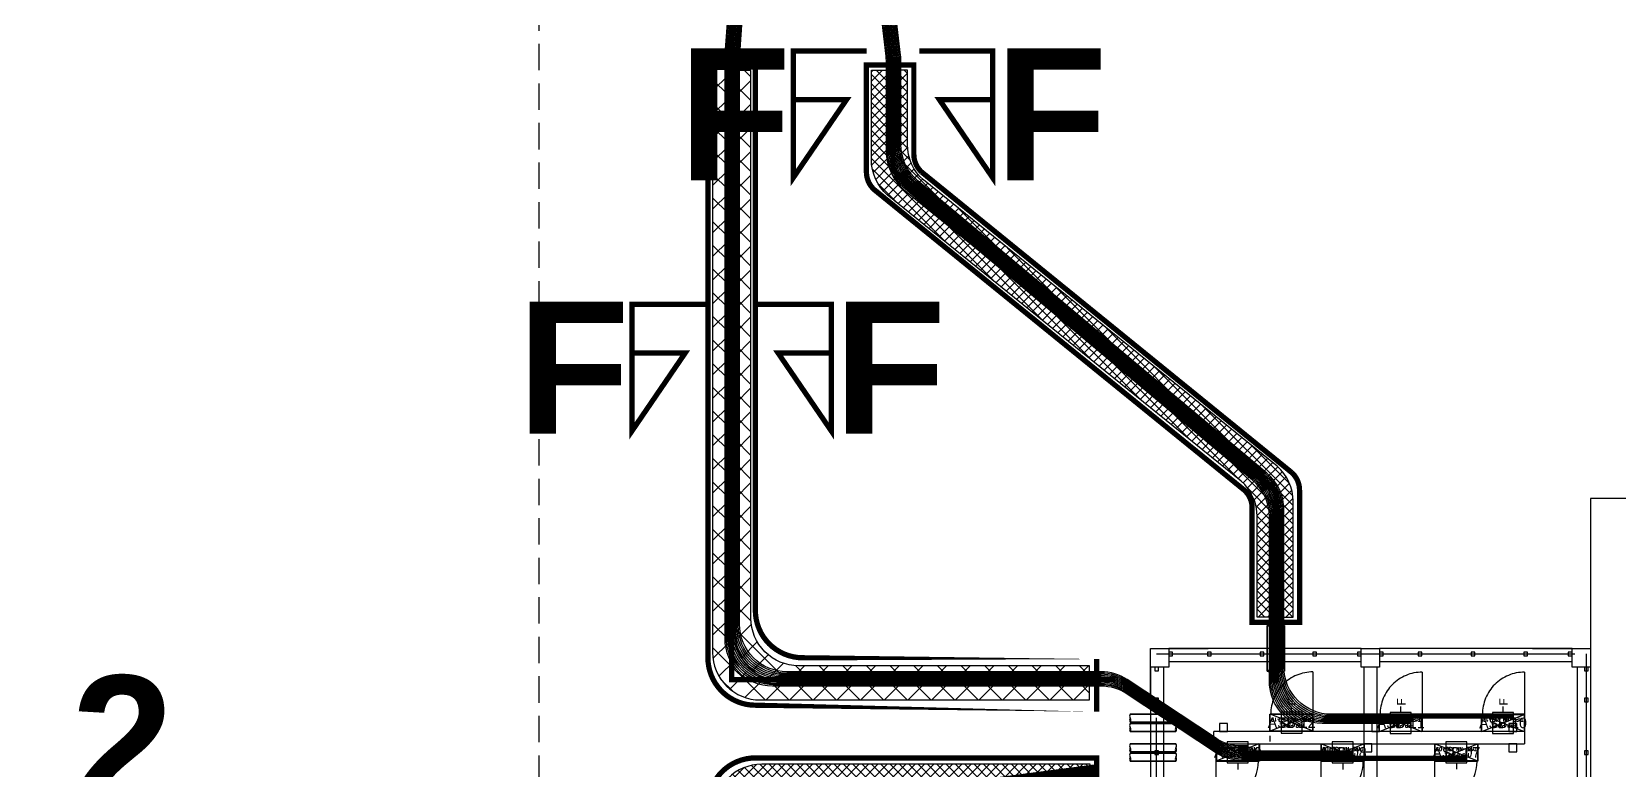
# Model space of a CAD drawing. Header units: metres. Extents: x 530144 to 530565, y 2673807 to 2674119.
# Drawn here: x 530338.71 to 530368.83, y 2673986.39 to 2674000.4 of the extents above; entities that cross this region are included whole.
import ezdxf
from ezdxf.enums import TextEntityAlignment as Align

# ---------------------------------------------------------------- set-up
doc = ezdxf.new("R2010")
doc.units = ezdxf.units.M
for name, pattern in [('DASHED', [0.75, 0.5, -0.25]), ('DASHED2', [0.375, 0.25, -0.125]), ('HIDDEN', [0.375, 0.25, -0.125]), ('PHANTOM', [63.50000000000001, 31.75, -6.35, 6.35, -6.35, 6.35, -6.35])]:
    doc.linetypes.add(name, pattern=pattern)
for name, color, linetype in [('1', 5, 'Continuous'), ('300mm Hume Pipe', 74, 'Continuous'), ('Excavation', 7, 'Continuous'), ('IDT', 7, 'Continuous'), ('LT Cable(AG) INV to LT Panel BL-20', 2, 'Continuous'), ('Messenger Wire Exc Link', 7, 'Continuous'), ('Section Marking BL-20', 2, 'Continuous'), ('Trench (AC)-BL20', 14, 'Continuous')]:
    doc.layers.add(name, color=color, linetype=linetype)
doc.styles.add('Arial', font='arial.ttf')
doc.styles.add('BoldTextStyle', font='arialbd.ttf')
doc.styles.add('RomanS', font='romans.shx')
doc.styles.get("Standard").update_dxf_attribs({"font": 'Adani Regular.ttf'})
doc.linetypes.add('FOUNDATION LAYOUT$0$FENCELINE1', pattern='A,6.35,-2.54,[133,ltypeshp.shx,S=2.54,R=0,X=-2.54,Y=0],-2.54,25.4', length=36.83)
pattern_1 = [(45, (-2466.691999999457, -60), (-0.08838834764831845, 0.08838834764831845), []), (135, (-2466.691999999457, -60), (-0.08838834764831845, -0.08838834764831843), [])]

# ---------------------------------------------------------------- blocks, each defined once
blk = doc.blocks.new('ASB')
at = {"layer": '1', "color": 5}
blk.add_lwpolyline([(-0.2, -0.2), (0.2, -0.2), (0.2, 0.2), (-0.2, 0.2)], close=True, dxfattribs=at)
at = {"layer": '1', "color": 7}
blk.add_attdef('ID', text='', height=0.2, dxfattribs=at).set_placement((0, 0), align=Align.MIDDLE_CENTER)
blk = doc.blocks.new('IDT')
at = {"layer": 'IDT', "color": 8, "linetype": 'PHANTOM', "ltscale": 0.25}
for p, q in [((33.78305947702646, 18.31032447560767), (33.78305947702646, 9.160324475607581)), ((25.63305947702636, 9.160324475607581), (25.63305947702636, 16.03532447560758)), ((33.78305947702646, 9.160324475607581), (25.63305947702636, 9.160324475607581))]:
    blk.add_line(p, q, dxfattribs=at)
at = {"layer": 'IDT', "color": 8}
for p, q in [((25.55203310577579, 9.410145771028397), (25.55203310577579, 12.06014577102826)), ((25.80203310577579, 9.410145771028397), (25.80203310577579, 12.06014577102826)), ((29.60203310577552, 9.410145771028397), (29.60203310577552, 12.06014577102826)), ((29.85203310577552, 9.410145771028397), (29.85203310577552, 12.06014577102826)), ((33.6520331057757, 9.410145771028397), (33.6520331057757, 12.06014577102826)), ((33.9020331057757, 9.410145771028397), (33.9020331057757, 12.06014577102826)), ((27.68603310577581, 11.1931585117926), (28.50403310577556, 11.1931585117926)), ((27.68603310577581, 10.86615851179261), (27.68603310577581, 11.1931585117926)), ((27.69503310577582, 10.86965851179264), (27.69503310577582, 11.18965851179257)), ((27.69503310577582, 11.18965851179257), (28.49503310577555, 11.18965851179257)), ((28.49503310577555, 11.18965851179257), (27.69503310577582, 10.86965851179264)), ((28.49503310577555, 10.86965851179264), (27.69503310577582, 11.18965851179257)), ((28.49503310577555, 11.18965851179257), (28.49503310577555, 10.86965851179264)), ((28.50403310577556, 11.1931585117926), (28.50403310577556, 10.86615851179261)), ((29.8430331057755, 11.19316355596482), (30.66103310577572, 11.19316355596482)), ((29.8430331057755, 10.86616355596482), (29.8430331057755, 11.19316355596482)), ((29.85203310577552, 10.86966355596462), (29.85203310577552, 11.18966355596478)), ((29.85203310577552, 11.18966355596478), (30.6520331057757, 11.18966355596478)), ((30.6520331057757, 11.18966355596478), (29.85203310577552, 10.86966355596462)), ((30.6520331057757, 10.86966355596462), (29.85203310577552, 11.18966355596478)), ((30.6520331057757, 11.18966355596478), (30.6520331057757, 10.86966355596462)), ((30.66103310577572, 11.19316355596482), (30.66103310577572, 10.86616355596482)), ((31.83392632624444, 11.19316355596482), (32.65192632624419, 11.19316355596482)), ((31.83392632624444, 10.86616355596482), (31.83392632624444, 11.19316355596482)), ((31.84292632624445, 10.86966355596462), (31.84292632624445, 11.18966355596478)), ((31.84292632624445, 11.18966355596478), (32.64292632624418, 11.18966355596478)), ((31.84292632624445, 10.86966355596462), (32.64292632624418, 11.18966355596478)), ((31.84292632624445, 11.18966355596478), (32.64292632624418, 10.86966355596485)), ((32.64292632624418, 11.18966355596478), (32.64292632624418, 10.86966355596485)), ((32.65192632624419, 11.19316355596482), (32.65192632624419, 10.86616355596482)), ((25.59805947702651, 11.06854747735485), (25.59805947702651, 10.99854747735469)), ((25.66805947702622, 11.06854747735485), (25.59805947702651, 11.06854747735485)), ((25.59805947702651, 10.99854747735469), (25.66805947702622, 10.99854747735469)), ((25.66805947702622, 10.99854747735469), (25.66805947702622, 11.06854747735485)), ((32.69924909500176, 10.86966355596462), (26.80203310577579, 10.86965851179286)), ((26.95103310577568, 11.01965851179273), (26.95103310577568, 10.86965851179264)), ((27.10103310577577, 11.01965851179273), (26.95103310577568, 11.01965851179273)), ((26.95103310577568, 10.86965851179264), (27.10103310577577, 10.86965851179264)), ((27.10103310577577, 10.86965851179264), (27.10103310577577, 11.01965851179273)), ((28.50403310577556, 10.86615851179261), (27.68603310577581, 10.86615851179261)), ((28.49503310577555, 10.86965851179264), (27.69503310577582, 10.86965851179264)), ((29.70203310577588, 11.01965851179273), (29.70203310577588, 10.86965851179264)), ((29.85203310577597, 11.01965851179273), (29.70203310577588, 11.01965851179273)), ((29.70203310577588, 10.86965851179264), (29.85203310577597, 10.86965851179264)), ((30.66103310577572, 10.86616355596482), (29.8430331057755, 10.86616355596482)), ((29.85203310577597, 10.86965851179264), (29.85203310577597, 11.01965851179273)), ((30.6520331057757, 10.86966355596462), (29.85203310577552, 10.86966355596462)), ((32.65192632624419, 10.86616355596482), (31.83392632624444, 10.86616355596482)), ((32.64292632624418, 10.86966355596485), (31.84292632624445, 10.86966355596462)), ((32.4369263262445, 11.0196585117925), (32.4369263262445, 10.86965851179264)), ((32.58692632624414, 11.0196585117925), (32.4369263262445, 11.0196585117925)), ((32.4369263262445, 10.86965851179264), (32.58692632624414, 10.86965851179264)), ((32.58692632624414, 10.86965851179264), (32.58692632624414, 11.0196585117925)), ((32.69925243467858, 10.86966355596758), (32.69925243467858, 10.62966355685978)), ((33.7480594770266, 11.06854747735485), (33.7480594770266, 10.99854747735469)), ((33.81805947702631, 11.06854747735485), (33.7480594770266, 11.06854747735485)), ((33.7480594770266, 10.99854747735469), (33.81805947702631, 10.99854747735469)), ((33.81805947702631, 10.99854747735469), (33.81805947702631, 11.06854747735485)), ((26.80203310577579, 10.6331585126876), (27.62003310577555, 10.6331585126876)), ((26.80203310577579, 10.3061585126876), (26.80203310577579, 10.6331585126876)), ((26.80203310577579, 10.62966355685978), (32.69924909500176, 10.62966355685978)), ((26.81103310577581, 10.30965851268763), (26.81103310577581, 10.62965851268757)), ((26.81103310577581, 10.62965851268757), (27.61103310577553, 10.62965851268757)), ((27.61103310577553, 10.62965851268757), (26.81103310577581, 10.30965851268763)), ((27.61103310577553, 10.30965851268763), (26.81103310577581, 10.62965851268757)), ((26.95103310577568, 10.62965851268757), (26.95103310577568, 10.6296585126878)), ((26.95103310577568, 10.62965851268757), (26.95103310577568, 10.47965851268748)), ((27.10103310577577, 10.62965851268757), (26.95103310577568, 10.62965851268757)), ((27.10103310577577, 10.47965851268748), (27.10103310577577, 10.62965851268757)), ((27.61103310577553, 10.62965851268757), (27.61103310577553, 10.30965851268763)), ((27.62003310577555, 10.6331585126876), (27.62003310577555, 10.3061585126876)), ((28.7430331057756, 10.6331585126876), (29.56103310577581, 10.6331585126876)), ((28.7430331057756, 10.3061585126876), (28.7430331057756, 10.6331585126876)), ((28.75203310577561, 10.30965851268763), (28.75203310577561, 10.62965851268757)), ((28.75203310577561, 10.62965851268757), (29.55203310577579, 10.62965851268757)), ((29.55203310577579, 10.62965851268757), (28.75203310577561, 10.30965851268763)), ((29.55203310577579, 10.30965851268763), (28.75203310577561, 10.62965851268757)), ((29.55203310577579, 10.62965851268757), (29.55203310577579, 10.30965851268763)), ((29.55203310577579, 10.62965851268757), (29.55203310577579, 10.47965851268748)), ((29.70203310577588, 10.62965851268757), (29.55203310577579, 10.62965851268757)), ((29.56103310577581, 10.6331585126876), (29.56103310577581, 10.3061585126876)), ((29.70203310577588, 10.47965851268748), (29.70203310577588, 10.62965851268757)), ((30.81703310577566, 10.62928158855436), (31.63503310577542, 10.62928158855436)), ((30.81703310577566, 10.30228158855437), (30.81703310577566, 10.62928158855436)), ((30.82603310577568, 10.3057815885544), (30.82603310577568, 10.62578158855433)), ((30.82603310577568, 10.62578158855433), (31.62603310577586, 10.62578158855433)), ((30.82603310577568, 10.3057815885544), (31.62603310577586, 10.62578158855433)), ((30.82603310577568, 10.61801765194389), (31.62603310577586, 10.3057815885544)), ((31.62603310577586, 10.62578158855433), (31.62603310577586, 10.3057815885544)), ((31.63503310577542, 10.62928158855436), (31.63503310577542, 10.30228158855437)), ((31.63518662643108, 10.71242244929829), (31.63518662643108, 10.8226436008905)), ((32.4369263262445, 10.62965851268757), (32.4369263262445, 10.47965851268748)), ((32.58692632624414, 10.62965851268757), (32.4369263262445, 10.62965851268757)), ((32.58692632624414, 10.47965851268748), (32.58692632624414, 10.62965851268757)), ((27.62003310577555, 10.3061585126876), (26.80203310577579, 10.3061585126876)), ((27.61103310577553, 10.30965851268763), (26.81103310577581, 10.30965851268763)), ((26.95103310577568, 10.47965851268748), (27.10103310577577, 10.47965851268748)), ((29.56103310577581, 10.3061585126876), (28.7430331057756, 10.3061585126876)), ((29.55203310577579, 10.30965851268763), (28.75203310577561, 10.30965851268763)), ((29.55203310577579, 10.47965851268748), (29.70203310577588, 10.47965851268748)), ((31.63503310577542, 10.30228158855437), (30.81703310577566, 10.30228158855437)), ((31.62603310577586, 10.3057815885544), (30.82603310577568, 10.3057815885544)), ((32.4369263262445, 10.47965851268748), (32.58692632624414, 10.47965851268748)), ((25.59805947702651, 10.06854747735485), (25.59805947702651, 9.998547477354691)), ((25.66805947702622, 10.06854747735485), (25.59805947702651, 10.06854747735485)), ((25.59805947702651, 9.998547477354691), (25.66805947702622, 9.998547477354691)), ((25.66805947702622, 9.998547477354691), (25.66805947702622, 10.06854747735485)), ((33.7480594770266, 10.06854747735485), (33.7480594770266, 9.998547477354691)), ((33.81805947702631, 10.06854747735485), (33.7480594770266, 10.06854747735485)), ((33.7480594770266, 9.998547477354691), (33.81805947702631, 9.998547477354691)), ((33.81805947702631, 9.998547477354691), (33.81805947702631, 10.06854747735485)), ((25.55203310577579, 9.06014577102826), (25.55203310577579, 9.410145771028397)), ((25.55203310577579, 9.410145771028397), (25.9020331057757, 9.410145771028397)), ((25.59805947702651, 9.480145771028333), (25.59805947702651, 9.410145771028397)), ((25.66805947702622, 9.480145771028333), (25.59805947702651, 9.480145771028333)), ((25.59805947702651, 9.410145771028397), (25.66805947702622, 9.410145771028397)), ((25.66805947702622, 9.410145771028397), (25.66805947702622, 9.480145771028333)), ((25.9020331057757, 9.410145771028397), (25.9020331057757, 9.06014577102826)), ((29.55203310577579, 9.06014577102826), (29.55203310577579, 9.410145771028397)), ((29.55203310577579, 9.410145771028397), (29.9020331057757, 9.410145771028397)), ((29.9020331057757, 9.410145771028397), (29.9020331057757, 9.06014577102826)), ((33.55203310577579, 9.06014577102826), (33.55203310577579, 9.410145771028397)), ((33.55203310577579, 9.410145771028397), (33.9020331057757, 9.410145771028397)), ((33.7480594770266, 9.480145771028333), (33.7480594770266, 9.410145771028397)), ((33.81805947702631, 9.480145771028333), (33.7480594770266, 9.480145771028333)), ((33.7480594770266, 9.410145771028397), (33.81805947702631, 9.410145771028397)), ((33.81805947702631, 9.410145771028397), (33.81805947702631, 9.480145771028333)), ((33.9020331057757, 9.410145771028397), (33.9020331057757, 9.06014577102826)), ((25.9020331057757, 9.06014577102826), (25.55203310577579, 9.06014577102826)), ((25.9020331057757, 9.31014577102826), (29.55203310577579, 9.31014577102826)), ((25.9020331057757, 9.195324475607663), (25.9020331057757, 9.1253244756075)), ((25.97203310577586, 9.195324475607663), (25.9020331057757, 9.195324475607663)), ((25.9020331057757, 9.1253244756075), (25.97203310577586, 9.1253244756075)), ((25.9020331057757, 9.06014577102826), (29.55203310577579, 9.06014577102826)), ((25.97203310577586, 9.1253244756075), (25.97203310577586, 9.195324475607663)), ((26.7480594770266, 9.195324475607663), (26.7480594770266, 9.1253244756075)), ((26.81805947702631, 9.195324475607663), (26.7480594770266, 9.195324475607663)), ((26.7480594770266, 9.1253244756075), (26.81805947702631, 9.1253244756075)), ((26.81805947702631, 9.1253244756075), (26.81805947702631, 9.195324475607663)), ((27.7480594770266, 9.195324475607663), (27.7480594770266, 9.1253244756075)), ((27.81805947702631, 9.195324475607663), (27.7480594770266, 9.195324475607663)), ((27.7480594770266, 9.1253244756075), (27.81805947702631, 9.1253244756075)), ((27.81805947702631, 9.1253244756075), (27.81805947702631, 9.195324475607663)), ((28.7480594770266, 9.195324475607663), (28.7480594770266, 9.1253244756075)), ((28.81805947702631, 9.195324475607663), (28.7480594770266, 9.195324475607663)), ((28.7480594770266, 9.1253244756075), (28.81805947702631, 9.1253244756075)), ((28.81805947702631, 9.1253244756075), (28.81805947702631, 9.195324475607663)), ((29.48220577756118, 9.195324475607663), (29.48220577756118, 9.1253244756075)), ((29.55220577756089, 9.195324475607663), (29.48220577756118, 9.195324475607663)), ((29.48220577756118, 9.1253244756075), (29.55220577756089, 9.1253244756075)), ((29.9020331057757, 9.06014577102826), (29.55203310577579, 9.06014577102826)), ((29.55220577756089, 9.1253244756075), (29.55220577756089, 9.195324475607663)), ((29.9020331057757, 9.31014577102826), (33.55203310577579, 9.31014577102826)), ((29.9020331057757, 9.195324475607663), (29.9020331057757, 9.1253244756075)), ((29.97203310577586, 9.195324475607663), (29.9020331057757, 9.195324475607663)), ((29.9020331057757, 9.1253244756075), (29.97203310577586, 9.1253244756075)), ((29.9020331057757, 9.06014577102826), (33.55203310577579, 9.06014577102826)), ((29.97203310577586, 9.1253244756075), (29.97203310577586, 9.195324475607663)), ((30.7480594770266, 9.195324475607663), (30.7480594770266, 9.1253244756075)), ((30.81805947702631, 9.195324475607663), (30.7480594770266, 9.195324475607663)), ((30.7480594770266, 9.1253244756075), (30.81805947702631, 9.1253244756075)), ((30.81805947702631, 9.1253244756075), (30.81805947702631, 9.195324475607663)), ((31.7480594770266, 9.195324475607663), (31.7480594770266, 9.1253244756075)), ((31.81805947702631, 9.195324475607663), (31.7480594770266, 9.195324475607663)), ((31.7480594770266, 9.1253244756075), (31.81805947702631, 9.1253244756075)), ((31.81805947702631, 9.1253244756075), (31.81805947702631, 9.195324475607663)), ((32.7480594770266, 9.195324475607663), (32.7480594770266, 9.1253244756075)), ((32.81805947702631, 9.195324475607663), (32.7480594770266, 9.195324475607663)), ((32.7480594770266, 9.1253244756075), (32.81805947702631, 9.1253244756075)), ((32.81805947702631, 9.1253244756075), (32.81805947702631, 9.195324475607663)), ((33.48203310577563, 9.195324475607663), (33.48203310577563, 9.1253244756075)), ((33.55203310577579, 9.195324475607663), (33.48203310577563, 9.195324475607663)), ((33.48203310577563, 9.1253244756075), (33.55203310577579, 9.1253244756075)), ((33.55203310577579, 9.1253244756075), (33.55203310577579, 9.195324475607663)), ((33.9020331057757, 9.06014577102826), (33.55203310577579, 9.06014577102826))]:
    blk.add_line(p, q, dxfattribs=at)
at = {"layer": 'IDT', "color": 8, "linetype": 'DASHED', "ltscale": 5}
for p, q in [((28.50403310577556, 11.99315851179233), (28.50403310577556, 11.1931585117926)), ((30.66103310577617, 11.99316355596432), (30.66103310577617, 11.19316355596482)), ((32.65192632624419, 11.99316355596454), (32.65192632624419, 11.19316355596482)), ((28.46019748933739, 11.1931585117926), (27.70403310577584, 11.1931585117926)), ((28.50403310577556, 11.1931585117926), (28.46019748933739, 11.1931585117926)), ((30.61719748933754, 11.19316355596482), (29.86103310577644, 11.19316355596482)), ((30.66103310577617, 11.19316355596482), (30.61719748933754, 11.19316355596482)), ((32.60809070980602, 11.19316355596482), (31.85192632624447, 11.19316355596482)), ((32.65192632624419, 11.19316355596482), (32.60809070980602, 11.19316355596482)), ((26.80203310577579, 9.506158512688103), (26.80203310577579, 10.3061585126876)), ((26.80203310577579, 10.3061585126876), (26.84586872221396, 10.3061585126876)), ((26.84586872221396, 10.3061585126876), (27.60203310577552, 10.3061585126876)), ((28.7430331057756, 9.506158512688103), (28.7430331057756, 10.3061585126876)), ((28.7430331057756, 10.3061585126876), (28.78686872221377, 10.3061585126876)), ((28.78686872221377, 10.3061585126876), (29.54303310577532, 10.3061585126876)), ((30.81703310577566, 9.502281588554638), (30.81703310577566, 10.30228158855437)), ((30.81703310577566, 10.30228158855437), (30.86086872221384, 10.30228158855437)), ((30.86086872221384, 10.30228158855437), (31.61703310577539, 10.30228158855437))]:
    blk.add_line(p, q, dxfattribs=at)
at = {"layer": 'IDT', "color": 7}
for p, q in [((27.68603310577581, 11.1931585117926), (28.50403310577556, 11.1931585117926)), ((27.68603310577581, 10.86615851179261), (27.68603310577581, 11.1931585117926)), ((28.09503310577546, 11.27669120714529), (28.09503310577546, 11.34921367546428)), ((28.09503310577546, 11.22553543595552), (28.09503310577546, 11.27669120714529)), ((28.50403310577556, 11.1931585117926), (28.50403310577556, 10.86615851179261)), ((29.8430331057755, 11.19316355596482), (30.66103310577572, 11.19316355596482)), ((29.8430331057755, 10.86616355596482), (29.8430331057755, 11.19316355596482)), ((30.25203310577561, 11.28019625131731), (30.25203310577561, 11.35271871963653)), ((30.25203310577561, 11.22904048012754), (30.25203310577561, 11.28019625131731)), ((30.66103310577572, 11.19316355596482), (30.66103310577572, 10.86616355596482)), ((31.83392632624444, 11.19316355596482), (32.65192632624419, 11.19316355596482)), ((31.83392632624444, 10.86616355596482), (31.83392632624444, 11.19316355596482)), ((32.24292632624409, 11.28019625131731), (32.24292632624409, 11.35271871963653)), ((32.24292632624409, 11.22904048012776), (32.24292632624409, 11.28019625131731)), ((32.65192632624419, 11.19316355596482), (32.65192632624419, 10.86616355596482)), ((28.50403310577556, 10.86615851179261), (27.68603310577581, 10.86615851179261)), ((30.66103310577572, 10.86616355596482), (29.8430331057755, 10.86616355596482)), ((32.65192632624419, 10.86616355596482), (31.83392632624444, 10.86616355596482)), ((26.80203310577579, 10.6331585126876), (27.62003310577555, 10.6331585126876)), ((26.80203310577579, 10.3061585126876), (26.80203310577579, 10.6331585126876)), ((27.62003310577555, 10.6331585126876), (27.62003310577555, 10.3061585126876)), ((28.7430331057756, 10.6331585126876), (29.56103310577581, 10.6331585126876)), ((28.7430331057756, 10.3061585126876), (28.7430331057756, 10.6331585126876)), ((29.56103310577581, 10.6331585126876), (29.56103310577581, 10.3061585126876)), ((30.81703310577566, 10.62928158855436), (31.63503310577542, 10.62928158855436)), ((30.81703310577566, 10.30228158855437), (30.81703310577566, 10.62928158855436)), ((31.63503310577542, 10.62928158855436), (31.63503310577542, 10.30228158855437)), ((27.62003310577555, 10.3061585126876), (26.80203310577579, 10.3061585126876)), ((27.21103310577544, 10.28055006587385), (27.21103310577544, 10.22939429468408)), ((29.56103310577581, 10.3061585126876), (28.7430331057756, 10.3061585126876)), ((29.1520331057757, 10.28055006587385), (29.1520331057757, 10.22939429468408)), ((31.63503310577542, 10.30228158855437), (30.81703310577566, 10.30228158855437)), ((31.22603310577577, 10.28055511004584), (31.22603310577577, 10.22939933885607)), ((27.21103310577544, 10.22939429468408), (27.21103310577544, 10.15687182636486)), ((29.1520331057757, 10.22939429468408), (29.1520331057757, 10.15687182636486)), ((31.22603310577577, 10.22939933885607), (31.22603310577577, 10.15687687053685))]:
    blk.add_line(p, q, dxfattribs=at)
at = {"layer": 'IDT', "color": 124}
for p, q in [((34.28454869628402, 11.19321100944774), (33.41546722306956, 11.19321100944774)), ((33.41546722306956, 11.19321100944774), (34.28454869628402, 11.19321100944774)), ((33.41546722306956, 11.04321100944787), (34.28454869628402, 11.04321100944787)), ((34.28454869628402, 11.04321100944787), (33.41546722306956, 11.04321100944787)), ((34.28454869628584, 11.01616355596605), (33.41546722307137, 11.01616355596605)), ((33.41546722307137, 11.01616355596605), (34.28454869628584, 11.01616355596605)), ((33.41546722307137, 10.86616355596618), (34.28454869628584, 10.86616355596618)), ((34.28454869628584, 10.86616355596618), (33.41546722307137, 10.86616355596618)), ((34.28454869628402, 10.63321101034273), (33.41546722306956, 10.63321101034273)), ((33.41546722306956, 10.63321101034273), (34.28454869628402, 10.63321101034273)), ((33.41546722306956, 10.48321101034287), (34.28454869628402, 10.48321101034287)), ((34.28454869628402, 10.48321101034287), (33.41546722306956, 10.48321101034287)), ((34.28454869628584, 10.45616355686104), (33.41546722307137, 10.45616355686104)), ((33.41546722307137, 10.45616355686104), (34.28454869628584, 10.45616355686104)), ((33.41546722307137, 10.30616355686118), (34.28454869628584, 10.30616355686118)), ((34.28454869628584, 10.30616355686118), (33.41546722307137, 10.30616355686118)), ((31.3578251571378, 9.487376799342314), (31.3578251571378, 8.61829532612785)), ((31.3578251571378, 8.61829532612785), (31.3578251571378, 9.487376799342314)), ((31.50782515713789, 8.61829532612785), (31.50782515713789, 9.487376799342314)), ((31.50782515713789, 9.487376799342314), (31.50782515713789, 8.61829532612785)), ((31.53487261061926, 9.487376799344133), (31.53487261061926, 8.618295326129669)), ((31.53487261061926, 8.618295326129669), (31.53487261061926, 9.487376799344133)), ((31.68487261061935, 8.618295326129669), (31.68487261061935, 9.487376799344133)), ((31.68487261061935, 9.487376799344133), (31.68487261061935, 8.618295326129669))]:
    blk.add_line(p, q, dxfattribs=at)
at = {"layer": 'IDT', "color": 8, "linetype": 'HIDDEN', "ltscale": 2.5}
blk.add_line((26.80203310577579, 10.62966355685978), (26.80203292904551, 10.86965851179264), dxfattribs=at)
at = {"layer": 'IDT', "color": 8, "linetype": 'DASHED2', "ltscale": 5}
for p, q in [((25.55203310577579, 9.06014577102826), (25.55203310577579, 10.1601457710284)), ((33.9020331057757, 10.1601457710284), (33.9020331057757, 9.06014577102826)), ((26.6520331057757, 9.06014577102826), (25.55203310577579, 9.06014577102826)), ((33.9020331057757, 9.06014577102826), (32.80203310577579, 9.06014577102826))]:
    blk.add_line(p, q, dxfattribs=at)
at = {"layer": 'IDT', "color": 243, "linetype": 'DASHED'}
blk.add_lwpolyline([(45.49999999962691, 32.58580025943296), (45.4999999996269, -4.032314963696315), (-1.30442248516332e-09, -4.032314963696308), (-1.304414354308392e-09, 32.58580025943297)], close=True, dxfattribs=at)
at = {"layer": 'IDT', "color": 7, "linetype": 'FOUNDATION LAYOUT$0$FENCELINE1', "ltscale": 0.01}
blk.add_lwpolyline([(19.91065726106834, 22.48539390819508), (11.80103310577559, 22.48539390819508), (11.80103310577559, 6.210393908265019), (19.73137271900467, 6.210393908225001), (25.55203310577579, 6.210393908225001), (25.55203310577579, 9.06014577102826)], dxfattribs=at)
at = {"layer": 'IDT', "color": 8, "linetype": 'DASHED', "ltscale": 5}
for centre, start, end in [((28.50403310577556, 11.1931585117926), 90, 180), ((30.66103310577617, 11.19316355596482), 90, 180), ((32.65192632624419, 11.19316355596482), 90, 180), ((26.80203310577579, 10.3061585126876), 270, 0), ((28.7430331057756, 10.3061585126876), 270, 0), ((30.81703310577566, 10.30228158855437), 270, 0)]:
    blk.add_arc(centre, 0.7999999999996508, start, end, dxfattribs=at)
at = {"layer": 'IDT', "color": 124}
for centre, radius, start, end in [((33.46528137758176, 11.15571100944828), 0.06235142331725626, 143.0276363458421, 216.9723636541578), ((33.36565306855007, 11.15571100944715), 0.06235142332423081, 323.0276363719184, 36.97236362808165), ((34.33436285080396, 11.15571100944715), 0.06235142332423081, 143.0276363719183, 216.9723636280808), ((34.23473454177227, 11.15571100944828), 0.06235142331725626, 323.0276363458421, 36.9723636541579), ((33.46528137758449, 11.0807110094471), 0.06235142331974031, 143.0276363562435, 216.9723636280808), ((33.46528137758358, 10.97866355596659), 0.06235142331725626, 143.0276363458421, 216.9723636541578), ((33.46528137758631, 10.90366355596541), 0.06235142331974031, 143.0276363562435, 216.9723636280808), ((33.36565306855189, 10.97866355596545), 0.06235142332423081, 323.0276363719184, 36.97236362808165), ((34.33436285080577, 10.97866355596545), 0.06235142332423081, 143.0276363719183, 216.9723636280808), ((34.23473454176909, 11.0807110094471), 0.06235142331974031, 323.0276363719184, 36.9723636437565), ((34.23473454177409, 10.97866355596659), 0.06235142331725626, 323.0276363458421, 36.9723636541579), ((34.23473454177091, 10.90366355596541), 0.06235142331974031, 323.0276363719184, 36.9723636437565), ((33.46528137758176, 10.59571101034328), 0.06235142331725626, 143.0276363458421, 216.9723636541578), ((33.46528137758449, 10.5207110103421), 0.06235142331974031, 143.0276363562435, 216.9723636280808), ((33.36565306855007, 10.59571101034214), 0.06235142332423081, 323.0276363719184, 36.97236362808165), ((34.33436285080396, 10.59571101034214), 0.06235142332423081, 143.0276363719183, 216.9723636280808), ((34.23473454177227, 10.59571101034328), 0.06235142331725626, 323.0276363458421, 36.9723636541579), ((34.23473454176909, 10.5207110103421), 0.06235142331974031, 323.0276363719184, 36.9723636437565), ((33.46528137758358, 10.41866355686159), 0.06235142331725626, 143.0276363458421, 216.9723636541578), ((33.46528137758631, 10.34366355686041), 0.06235142331974031, 143.0276363562435, 216.9723636280808), ((33.36565306855189, 10.41866355686045), 0.06235142332423081, 323.0276363719184, 36.97236362808165), ((34.33436285080577, 10.41866355686045), 0.06235142332423081, 143.0276363719183, 216.9723636280808), ((34.23473454177409, 10.41866355686159), 0.06235142331725626, 323.0276363458421, 36.9723636541579), ((34.23473454177091, 10.34366355686041), 0.06235142331974031, 323.0276363719184, 36.9723636437565), ((31.39532515713725, 9.43756264482738), 0.06235142331974176, 53.02763635368521, 126.9723636463148), ((31.47032515713798, 9.437562644830336), 0.06235142331725626, 53.02763635368521, 126.9723636463148), ((31.47032515713707, 9.537190953862023), 0.06235142332423227, 233.0276363536852, 306.9723636463148), ((31.57237261061871, 9.4375626448292), 0.06235142331974176, 53.02763635368521, 126.9723636463148), ((31.6473726106199, 9.437562644832155), 0.06235142331725626, 53.02763635368521, 126.9723636463148), ((31.64737261061853, 9.537190953863842), 0.06235142332423227, 233.0276363536852, 306.9723636463148), ((31.39532515713725, 8.668109480642784), 0.06235142331974176, 233.0276363536852, 306.9723636463148), ((31.47032515713707, 8.568481171608141), 0.06235142332423227, 53.02763635368521, 126.9723636463148), ((31.47032515713798, 8.668109480639828), 0.06235142331725626, 233.0276363536852, 306.9723636463148), ((31.57237261061871, 8.668109480644603), 0.06235142331974176, 233.0276363536852, 306.9723636463148), ((31.64737261061853, 8.56848117160996), 0.06235142332423227, 53.02763635368521, 126.9723636463148), ((31.6473726106199, 8.668109480641647), 0.06235142331725626, 233.0276363536852, 306.9723636463148)]:
    blk.add_arc(centre, radius, start, end, dxfattribs=at)
at = {"layer": 'IDT', "color": 7, "style": 'RomanS', "width": 0.9}
for s, p in [('TYPE-NN ASB-07', (27.7076995839623, 10.93018908066722)), ('FRP PANEL', (27.85184958396192, 11.04685574733401)), ('TYPE-NN ASB-08', (29.86469958396199, 10.93019412483943)), ('FRP PANEL', (30.00884958396207, 11.04686079150599)), ('TYPE-NN ASB-09', (31.85709280443078, 10.93019412483943)), ('FRP PANEL', (31.99974280443055, 11.04686079150622)), ('FRP PANEL', (26.96784958396191, 10.486855748229)), ('FRP PANEL', (28.90884958396217, 10.486855748229)), ('FRP PANEL', (30.98284958396223, 10.48686079240099)), ('TYPE-NN ASB-10', (26.82369958396228, 10.37018908156222)), ('TYPE-NN ASB-11', (28.7736995839621, 10.37018908156222)), ('TYPE-NN ASB-12', (30.83869958396215, 10.37019412573443))]:
    blk.add_text(s, height=0.07, dxfattribs=at).set_placement(p)
at = {"layer": 'IDT', "color": 7, "style": 'Arial'}
for p in [(27.11984584907739, 10.13972772747468), (29.06084584907765, 10.13972772747468), (31.13484584907772, 10.13973277164666)]:
    blk.add_text('F', height=0.16, rotation=270, dxfattribs=at).set_placement(p)

msp = doc.modelspace()

# ---------------------------------------------------------------- hatches: boundary and pattern name
at = {"layer": '300mm Hume Pipe'}
h = msp.add_hatch(dxfattribs=at)
h.set_pattern_fill('ANSI37', color=74, scale=0.1)
h.set_pattern_definition([(45, (166.84874647588, -1016.40411522286), (-0.2245064030267289, 0.2245064030267289), []), (135, (166.84874647588, -1016.40411522286), (-0.2245064030267289, -0.2245064030267288), [])])
edge = h.paths.add_edge_path()
edge.add_line((530351.632030845, 2673999.687107867), (530351.6320308463, 2673988.625132979))
edge.add_arc((530352.5320308463, 2673988.625132979), 0.9000000000232831, 180, 270.0000000074112)
edge.add_line((530352.5320308465, 2673987.725132979), (530358.7849162798, 2673987.725132984))
edge.add_line((530358.7849162798, 2673987.725132984), (530358.7849162798, 2673988.025132983))
edge.add_line((530358.7849162798, 2673988.025132983), (530352.8320308465, 2673988.025132979))
edge.add_arc((530352.8320308464, 2673988.925132979), 0.8999999999068677, 180, 270.00000000741124, ccw=False)
edge.add_line((530351.9320308464, 2673988.925132979), (530351.9320308451, 2673999.687107867))
edge.add_line((530351.9320308451, 2673999.687107867), (530351.632030845, 2673999.687107867))
h = msp.add_hatch(dxfattribs=at)
h.set_pattern_fill('ANSI37', color=74, scale=0.1)
h.set_pattern_definition([(45, (167.2770792166702, -1016.054074732121), (-0.2245064030267289, 0.2245064030267289), []), (135, (167.2770792166702, -1016.054074732121), (-0.2245064030267289, -0.2245064030267288), [])])
edge = h.paths.add_edge_path()
edge.add_line((530352.0603635857, 2673999.670121877), (530352.0603635871, 2673988.97517347))
edge.add_arc((530352.9603635871, 2673988.97517347), 0.9000000000232831, 180, 270.0000000074112)
edge.add_line((530352.9603635872, 2673988.07517347), (530358.7849162798, 2673988.075173474))
edge.add_line((530358.7849162798, 2673988.075173474), (530358.7849162798, 2673988.375173474))
edge.add_line((530358.7849162798, 2673988.375173474), (530353.2603635873, 2673988.37517347))
edge.add_arc((530353.2603635872, 2673989.275173469), 0.8999999999068677, 180, 270.00000000741124, ccw=False)
edge.add_line((530352.3603635872, 2673989.275173469), (530352.3603635858, 2673999.670121877))
edge.add_line((530352.3603635858, 2673999.670121877), (530352.0603635857, 2673999.670121877))
h = msp.add_hatch(dxfattribs=at)
h.set_pattern_fill('ANSI37', color=74)
h.set_pattern_definition(pattern_1)
edge = h.paths.add_edge_path()
edge.add_line((530362.3462895746, 2673989.298708546), (530362.6462895744, 2673989.298708546))
edge.add_line((530362.6462895744, 2673989.298708546), (530362.6462895744, 2673991.489289007))
edge.add_arc((530361.7462895743, 2673991.489289007), 0.9000000001396984, 0, 48.32874371870346)
edge.add_line((530362.3446597073, 2673992.161563642), (530355.6305955846, 2673997.591958006))
edge.add_arc((530356.2289657175, 2673998.264232641), 0.9000000002000091, 180, 228.3287437242394, ccw=False)
edge.add_line((530355.3289657173, 2673998.264232641), (530355.3289657175, 2673999.673824827))
edge.add_line((530355.3289657175, 2673999.673824827), (530355.0289657176, 2673999.673824827))
edge.add_line((530355.0289657176, 2673999.673824827), (530355.0289657175, 2673998.12963146))
edge.add_arc((530355.9289657177, 2673998.12963146), 0.9000000001396984, 180, 228.3287437187034)
edge.add_line((530355.3305955847, 2673997.457356825), (530362.0446597076, 2673992.02696246))
edge.add_arc((530361.4462895746, 2673991.354687826), 0.8999999999295727, -2.9644922960869735e-08, 48.328743698993776, ccw=False)
edge.add_line((530362.3462895746, 2673991.354687825), (530362.3462895746, 2673989.298708546))
edge = h.paths.add_edge_path()
edge.add_line((530354.9449028461, 2673999.622598006), (530354.944902846, 2673998.09191492))
edge.add_arc((530355.8449028461, 2673998.09191492), 0.9000000001396984, 180, 228.3287437187034)
edge.add_line((530355.2465327132, 2673997.419640285), (530361.9605968359, 2673991.98924592))
edge.add_arc((530361.362226703, 2673991.316971286), 0.8999999999295727, -2.9644922960869735e-08, 48.328743698993776, ccw=False)
edge.add_line((530362.2622267031, 2673991.316971286), (530362.2622267031, 2673989.298708546))
edge.add_line((530362.2622267031, 2673989.298708546), (530361.9622267031, 2673989.298708546))
edge.add_line((530361.9622267031, 2673989.298708546), (530361.962226703, 2673991.207169657))
edge.add_arc((530361.0622267027, 2673991.207169656), 0.9000000002561137, 2.964491826418871e-08, 48.33614241089156)
edge.add_line((530361.6605100189, 2673991.879521554), (530354.9466195301, 2673997.308207744))
edge.add_arc((530355.5449028461, 2673997.980559641), 0.8999999999562208, 180, 228.336142402258, ccw=False)
edge.add_line((530354.6449028461, 2673997.980559641), (530354.6449028461, 2673999.673824827))
edge.add_line((530354.6449028461, 2673999.673824827), (530354.9449028461, 2673999.673824827))
edge.add_line((530354.9449028461, 2673999.673824827), (530354.9449028461, 2673999.622598006))
h = msp.add_hatch(dxfattribs=at)
h.set_pattern_fill('ANSI37', color=74)
h.set_pattern_definition(pattern_1)
edge = h.paths.add_edge_path(flags=17)
edge.add_line((530352.023298474, 2673963.351207275), (530352.3232978561, 2673963.351207275))
edge.add_line((530352.3232978561, 2673963.351207275), (530352.3257964803, 2673984.945210169))
edge.add_arc((530353.2257964769, 2673984.945132985), 0.8999999999569135, 89.99999999258881, 179.9950862955002, ccw=False)
edge.add_line((530353.225796477, 2673985.845132985), (530358.7982826141, 2673985.845132984))
edge.add_line((530358.7982826141, 2673985.845132984), (530358.7982826141, 2673986.145132984))
edge.add_line((530358.7982826141, 2673986.145132984), (530352.9258221952, 2673986.145132985))
edge.add_arc((530352.925822195, 2673985.245132985), 0.8999999999068677, 89.99999998517754, 179.9950875109413)
edge.add_line((530352.0258221985, 2673985.24521015), (530352.023298474, 2673963.351207275))
edge = h.paths.add_edge_path()
edge.add_line((530358.7982826142, 2673986.205132984), (530358.7982826142, 2673986.505132983))
edge.add_line((530358.7982826142, 2673986.505132983), (530352.5657816617, 2673986.505132984))
edge.add_arc((530352.5657816614, 2673985.605132984), 0.8999999999068677, 89.99999998517754, 179.9952226621244)
edge.add_line((530351.6657816647, 2673985.605208027), (530351.6632973619, 2673963.351207275))
edge.add_line((530351.6632973619, 2673963.351207275), (530351.9632967439, 2673963.351207275))
edge.add_line((530351.9632967439, 2673963.351207275), (530351.9657566429, 2673985.305208045))
edge.add_arc((530352.8657566396, 2673985.305132985), 0.8999999998936902, 89.99999998517762, 179.9952215059726, ccw=False)
edge.add_line((530352.8657566399, 2673986.205132984), (530358.7982826142, 2673986.205132984))

# ---------------------------------------------------------------- linework, layer by layer
at = {"layer": '300mm Hume Pipe', "color": 74}
for points in [[(530351.632030845, 2673999.687107867), (530351.6320308463, 2673988.625132979, 0.414213562368789), (530352.5320308465, 2673987.725132979), (530358.7849162798, 2673987.725132984), (530358.7849162798, 2673988.025132983), (530352.8320308465, 2673988.025132979, -0.4142135623692981), (530351.9320308464, 2673988.925132979), (530351.9320308451, 2673999.687107867)], [(530352.0603635857, 2673999.670121877), (530352.0603635871, 2673988.97517347, 0.414213562368789), (530352.9603635872, 2673988.07517347), (530358.7849162798, 2673988.075173474), (530358.7849162798, 2673988.375173474), (530353.2603635873, 2673988.37517347, -0.4142135623692981), (530352.3603635872, 2673989.275173469), (530352.3603635858, 2673999.670121877)], [(530354.9449028461, 2673999.622598006), (530354.944902846, 2673998.09191492, 0.2140562423256003), (530355.2465327132, 2673997.419640285), (530361.9605968359, 2673991.98924592, -0.2140562423092027), (530362.2622267031, 2673991.316971286), (530362.2622267031, 2673989.298708546), (530361.9622267031, 2673989.298708546), (530361.962226703, 2673991.207169657, 0.2140900045463655), (530361.6605100189, 2673991.879521554), (530354.9466195301, 2673997.308207744, -0.2140900045615197), (530354.6449028461, 2673997.980559641), (530354.6449028461, 2673999.673824827), (530354.9449028461, 2673999.673824827), (530354.9449028461, 2673999.622598006)], [(530362.3462895746, 2673989.298708546), (530362.6462895744, 2673989.298708546), (530362.6462895744, 2673991.489289007, 0.2140562423100663), (530362.3446597073, 2673992.161563642), (530355.6305955846, 2673997.591958006, -0.2140562423329815), (530355.3289657173, 2673998.264232641), (530355.3289657175, 2673999.673824827), (530355.0289657176, 2673999.673824827), (530355.0289657175, 2673998.12963146, 0.2140562423301491), (530355.3305955847, 2673997.457356825), (530362.0446597076, 2673992.02696246, -0.2140562423100663), (530362.3462895746, 2673991.354687825)], [(530358.7982826142, 2673986.205132984), (530358.7982826142, 2673986.505132983), (530352.5657816617, 2673986.505132984, 0.4141891411716305), (530351.6657816647, 2673985.605208027), (530351.6632973619, 2673963.351207275), (530351.9632967439, 2673963.351207275), (530351.9657566429, 2673985.305208045, -0.4141891350907431), (530352.8657566399, 2673986.205132984)]]:
    msp.add_lwpolyline(points, format="xyb", close=True, dxfattribs=at)
at = {"layer": 'Excavation', "color": 3, "const_width": 0.1}
for points in [[(530359.2726659164, 2673988.111236897), (530351.9932843691, 2673988.111236897), (530351.9932843691, 2673999.949987586)], [(530362.3212493131, 2673988.04256635), (530362.3212493131, 2673991.687063211), (530355.0541913109, 2673997.776174604), (530355.0541913109, 2673999.897491902)]]:
    msp.add_lwpolyline(points, dxfattribs=at)
at = {"layer": 'LT Cable(AG) INV to LT Panel BL-20', "color": 5}
for points in [[(530362.8181633113, 2673987.221128093, -0.3249291550753662), (530362.1962493131, 2673988.077088475), (530362.1962493131, 2673991.208660488, 0.2218784995244559), (530361.8742748103, 2673991.898505778), (530355.2511658137, 2673997.448048446, -0.2218784995264163), (530354.9291913109, 2673998.137893736), (530354.9291913109, 2673999.837612259, 0.02918470248028386), (530354.923069167, 2673999.942409103), (530354.8344065127, 2674000.698668364, -0.02918470247981428), (530354.8282843687, 2674000.803465207), (530354.8282843687, 2674110.66216928, -0.414213562373095), (530355.7282843688, 2674111.56216928), (530400.8929842185, 2674111.56216928, 0.414213562373095), (530401.7929842186, 2674112.46216928), (530401.7929842186, 2674112.689769275)], [(530362.8181633113, 2673987.254657725, -0.3168358158659336), (530362.2212493131, 2673988.102088475), (530362.2212493131, 2673991.220328847, 0.2218784995343309), (530361.8992748102, 2673991.910174137), (530355.2761658138, 2673997.459716805, -0.2218784995345846), (530354.9541913109, 2673998.149562095), (530354.9541913109, 2673999.839072738, 0.02918470248028386), (530354.948069167, 2673999.943869582), (530354.8594065127, 2674000.700128843, -0.02918470247981428), (530354.8532843688, 2674000.804925686), (530354.8532843688, 2674110.637169281, -0.414213562373095), (530355.7532843688, 2674111.53716928), (530498.0689842185, 2674111.53716928, 0.414213562373095), (530498.9689842185, 2674112.43716928), (530498.9689842185, 2674112.689769275)], [(530362.8181633112, 2673987.289019519, -0.3086947197122223), (530362.2462493131, 2673988.127088475), (530362.2462493131, 2673991.231997206, 0.2218784995244559), (530361.9242748104, 2673991.921842496), (530355.3011658137, 2673997.471385164, -0.2218784995264163), (530354.9791913109, 2673998.161230454), (530354.9791913109, 2673999.840533217, 0.02918470248028386), (530354.973069167, 2673999.945330061), (530354.8844065127, 2674000.701589322, -0.02918470247981428), (530354.8782843688, 2674000.806386165), (530354.8782843688, 2674080.612169281, -0.414213562373095), (530355.7782843688, 2674081.512169281), (530400.8929842185, 2674081.512169281, 0.414213562373095), (530401.7929842186, 2674082.41216928), (530401.7929842186, 2674082.689769275)], [(530362.8181633112, 2673987.324241704, -0.3004957761813811), (530362.271249313, 2673988.152088474), (530362.271249313, 2673991.243665565, 0.2218784995244559), (530361.9492748103, 2673991.933510855), (530355.3261658136, 2673997.483053523, -0.2218784995264163), (530355.0041913108, 2673998.172898813), (530355.0041913108, 2673999.841993697, 0.02918470246462827), (530354.9980691669, 2673999.94679054), (530354.9094065126, 2674000.703049801, -0.02918470246314753), (530354.9032843687, 2674000.807846644), (530354.9032843687, 2674080.58716928, -0.414213562373095), (530355.8032843687, 2674081.48716928), (530498.0689842185, 2674081.48716928, 0.414213562373095), (530498.9689842185, 2674082.38716928), (530498.9689842185, 2674082.689769275)], [(530364.887251262, 2673987.277088474), (530363.1962493131, 2673987.277088474, -0.4142135623503636), (530362.296249313, 2673988.177088474), (530362.296249313, 2673991.255333925, 0.2218784995244559), (530361.9742748103, 2673991.945179215), (530355.3511658136, 2673997.494721883, -0.2218784995264163), (530355.0291913109, 2673998.184567173), (530355.0291913109, 2673999.843454176, 0.02918470244689974), (530355.0230691669, 2673999.948251019), (530354.9344065128, 2674000.70451028, -0.02918470244377341), (530354.9282843688, 2674000.809307123), (530354.9282843687, 2674058.06216928, -0.4142135623736814), (530355.8282843687, 2674058.96216928), (530400.8929842185, 2674058.96216928, 0.414213562373095), (530401.7929842186, 2674059.86216928), (530401.7929842186, 2674060.189769275)], [(530364.887251262, 2673987.302088474), (530363.2212493131, 2673987.302088474, -0.4142135623503636), (530362.3212493131, 2673988.202088474), (530362.3212493131, 2673991.267002284, 0.2218784995244559), (530361.9992748103, 2673991.956847574), (530355.3761658137, 2673997.506390241, -0.2218784995264163), (530355.0541913109, 2673998.196235531), (530355.0541913109, 2673999.844914655, 0.02918470248028386), (530355.048069167, 2673999.949711498), (530354.9594065127, 2674000.705970759, -0.02918470247981428), (530354.9532843687, 2674000.810767603), (530354.9532843687, 2674058.03716928, -0.414213562373095), (530355.8532843688, 2674058.93716928), (530498.0689842185, 2674058.93716928, 0.414213562373095), (530498.9689842185, 2674059.83716928), (530498.9689842185, 2674060.189769275)], [(530364.887251262, 2673987.327088474), (530363.2462493131, 2673987.327088474, -0.4142135623503636), (530362.3462493131, 2673988.227088474), (530362.3462493131, 2673991.278670643, 0.2218784995244559), (530362.0242748103, 2673991.968515933), (530355.4011658137, 2673997.5180586, -0.2218784995264163), (530355.0791913109, 2673998.20790389), (530355.0791913109, 2673999.846375134, 0.02918470251366803), (530355.073069167, 2673999.951171977), (530354.9844065126, 2674000.707431238, -0.02918470251617161), (530354.9782843686, 2674000.812228082), (530354.9782843688, 2674035.512169281, -0.4142135623721372), (530355.8782843688, 2674036.41216928), (530368.5009842186, 2674036.41216928, 0.414213562373095), (530369.4009842186, 2674037.31216928), (530369.4009842186, 2674037.689769275)], [(530364.887251262, 2673987.352088474), (530363.2712493131, 2673987.352088474, -0.4142135623503636), (530362.3712493131, 2673988.252088474), (530362.3712493131, 2673991.290339002, 0.2218784995244559), (530362.0492748104, 2673991.980184292), (530355.4261658137, 2673997.52972696, -0.2218784995264163), (530355.1041913109, 2673998.21957225), (530355.1041913109, 2673999.847835613, 0.0291847024959395), (530355.098069167, 2673999.952632457), (530355.0094065127, 2674000.708891717, -0.02918470249648103), (530355.0032843688, 2674000.81368856), (530355.0032843688, 2674035.487169281, -0.414213562373095), (530355.9032843688, 2674036.387169281), (530433.2849842185, 2674036.387169281, 0.414213562373095), (530434.1849842186, 2674037.28716928), (530434.1849842186, 2674037.689769275)], [(530366.8282512621, 2673987.377088474), (530363.296249313, 2673987.377088474, -0.4142135623503636), (530362.396249313, 2673988.277088474), (530362.396249313, 2673991.302007361, 0.2218784995244559), (530362.0742748103, 2673991.991852651), (530355.4511658136, 2673997.541395319, -0.2218784995264163), (530355.1291913108, 2673998.231240609), (530355.1291913108, 2673999.849296092, 0.02918470248028386), (530355.1230691669, 2673999.954092936), (530355.0344065126, 2674000.710352196, -0.02918470247981428), (530355.0282843687, 2674000.81514904), (530355.0282843687, 2674035.46216928, -0.414213562373095), (530355.9282843687, 2674036.36216928), (530498.0689842185, 2674036.36216928, 0.414213562373095), (530498.9689842185, 2674037.26216928), (530498.9689842185, 2674037.689769275)], [(530366.8282512621, 2673987.402088474), (530363.3212493131, 2673987.402088474, -0.4142135623503636), (530362.421249313, 2673988.302088474), (530362.421249313, 2673991.31367572, 0.2218784995145807), (530362.0992748103, 2673992.00352101), (530355.4761658136, 2673997.553063678, -0.2218784995160833), (530355.1541913109, 2673998.242908968), (530355.1541913109, 2673999.850756571, 0.02918470248028386), (530355.1480691669, 2673999.955553415), (530355.0594065126, 2674000.711812675, -0.02918470247981428), (530355.0532843687, 2674000.816609519), (530355.0532843687, 2674005.43716928, -0.414213562373095), (530355.9532843687, 2674006.33716928), (530498.0689842185, 2674006.33716928, 0.414213562373095), (530498.9689842185, 2674007.23716928), (530498.9689842185, 2674007.689769275)], [(530366.8282512621, 2673987.427088474), (530363.3462493131, 2673987.427088474, -0.4142135623503636), (530362.4462493131, 2673988.327088474), (530362.4462493131, 2673991.325344079, 0.2218784995244559), (530362.1242748103, 2673992.015189369), (530355.5011658137, 2673997.564732037, -0.2218784995264163), (530355.1791913109, 2673998.254577327), (530355.1791913109, 2673999.85221705, 0.02918470248028386), (530355.173069167, 2673999.957013894), (530355.0844065127, 2674000.713273155, -0.02918470247981428), (530355.0782843687, 2674000.818069998), (530355.0782843687, 2674005.41216928, -0.414213562373095), (530355.9782843688, 2674006.31216928), (530404.3372843688, 2674006.31216928, -0.414213562373095), (530405.2372843688, 2674005.41216928), (530405.2372843688, 2673984.71216928, 0.414213562373095), (530406.1372843689, 2673983.81216928), (530433.2849842185, 2673983.81216928, 0.414213562373095), (530434.1849842186, 2673984.71216928), (530434.1849842186, 2673985.189769275)], [(530366.8282512621, 2673987.452088474), (530363.3712493131, 2673987.452088474, -0.4142135623503636), (530362.4712493131, 2673988.352088474), (530362.4712493131, 2673991.337012438, 0.2218784995244559), (530362.1492748103, 2673992.026857728), (530355.5261658137, 2673997.576400396, -0.2218784995264163), (530355.2041913109, 2673998.266245686), (530355.2041913109, 2673999.853677529, 0.0291847024959395), (530355.198069167, 2673999.958474373), (530355.1094065127, 2674000.714733633, -0.02918470249648103), (530355.1032843688, 2674000.819530477), (530355.1032843688, 2674005.387169281, -0.414213562373095), (530356.0032843688, 2674006.28716928), (530404.3122843688, 2674006.28716928, -0.414213562373095), (530405.2122843688, 2674005.387169281), (530405.2122843688, 2673984.68716928, 0.414213562373095), (530406.1122843688, 2673983.78716928), (530498.0689842185, 2673983.78716928, 0.414213562373095), (530498.9689842185, 2673984.68716928), (530498.9689842185, 2673985.189769275)]]:
    msp.add_lwpolyline(points, format="xyb", dxfattribs=at)
at = {"layer": 'LT Cable(AG) INV to LT Panel BL-20'}
for points in [[(530361.7963580416, 2673986.80383611), (530361.6675091606, 2673986.803841154, -0.1473680220573231), (530361.1703349524, 2673986.953629313), (530359.4986890032, 2673988.061448738, 0.1473680220577682), (530359.0015147949, 2673988.211236897), (530352.9932843691, 2673988.211236897, -0.414213562373095), (530352.0932843691, 2673989.111236897), (530352.0932843691, 2673999.912919193, -0.01852783405444474), (530352.0957542936, 2673999.979550744), (530352.1508144443, 2674000.72121352, 0.01852783405106673), (530352.1532843688, 2674000.787845071), (530352.1532843688, 2674103.135169281, 0.414213562373095), (530351.2532843688, 2674104.035169281), (530211.7216797567, 2674104.035169281, -0.414213562373095), (530210.8216797566, 2674104.935169281), (530210.8216797566, 2674105.189769275)], [(530361.7963580416, 2673986.828836109), (530361.6675091606, 2673986.828841154, -0.1473680220573231), (530361.1703349524, 2673986.978629312), (530359.4986890032, 2673988.086448738, 0.1473680220577682), (530359.0015147949, 2673988.236236897), (530353.0182843691, 2673988.236236897, -0.414213562373095), (530352.1182843691, 2673989.136236897), (530352.1182843691, 2673999.911992483, -0.01852783406508322), (530352.1207542936, 2673999.978624034), (530352.1758144443, 2674000.720286809, 0.01852783406216211), (530352.1782843688, 2674000.786918361), (530352.1782843688, 2674103.160169281, 0.414213562373095), (530351.2782843688, 2674104.060169281), (530276.5056797566, 2674104.060169281, -0.414213562373095), (530275.6056797566, 2674104.96016928), (530275.6056797566, 2674105.189769275)], [(530361.7963580416, 2673986.853836109), (530361.6675091606, 2673986.853841153, -0.1473680220573231), (530361.1703349524, 2673987.003629312), (530359.4986890032, 2673988.111448738, 0.1473680220577682), (530359.0015147949, 2673988.261236897), (530353.0432843692, 2673988.261236897, -0.414213562373095), (530352.1432843691, 2673989.161236897), (530352.1432843691, 2673999.911065773, -0.01852783406508322), (530352.1457542937, 2673999.977697324), (530352.2008144443, 2674000.7193601, 0.01852783406216211), (530352.2032843689, 2674000.785991651), (530352.2032843689, 2674103.185169281, 0.414213562373095), (530351.3032843688, 2674104.08516928), (530341.2896797566, 2674104.08516928, -0.414213562373095), (530340.3896797566, 2674104.98516928), (530340.3896797566, 2674105.189769275)], [(530361.7963580416, 2673986.77883611), (530361.6675091606, 2673986.778841154, -0.1473680220573231), (530361.1703349524, 2673986.928629313), (530359.4986890032, 2673988.036448738, 0.1473680220577682), (530359.0015147949, 2673988.186236897), (530352.9682843691, 2673988.186236897, -0.414213562373095), (530352.0682843691, 2673989.086236897), (530352.0682843691, 2673999.913845902, -0.01852783410090865), (530352.0707542936, 2673999.980477454), (530352.1258144444, 2674000.722140229, 0.01852783409985557), (530352.1282843689, 2674000.78877178), (530352.1282843688, 2674088.110169281, 0.4142135623727085), (530351.2282843688, 2674089.010169281), (530211.7216797567, 2674089.010169281, -0.414213562373095), (530210.8216797566, 2674089.910169281), (530210.8216797566, 2674090.189769275)], [(530363.7872512621, 2673986.75383611), (530361.6675091606, 2673986.753841154, -0.1473680220573231), (530361.1703349524, 2673986.903629313), (530359.4986890039, 2673988.011448738, 0.1473680220577682), (530359.0015147956, 2673988.161236897), (530352.9432843692, 2673988.161236897, -0.414213562373095), (530352.0432843692, 2673989.061236897), (530352.0432843692, 2673999.914772613, -0.0185278340757217), (530352.0457542937, 2673999.981404164), (530352.1008144444, 2674000.723066939, 0.01852783407325749), (530352.1032843689, 2674000.78969849), (530352.1032843689, 2674065.58516928, 0.414213562373095), (530351.2032843689, 2674066.48516928), (530308.8976797566, 2674066.48516928, -0.414213562373095), (530307.9976797566, 2674067.38516928), (530307.9976797566, 2674067.689769275)], [(530363.7872512621, 2673986.72883611), (530361.6675091606, 2673986.728841154, -0.1473680220573231), (530361.1703349524, 2673986.878629313), (530359.4986890039, 2673987.986448738, 0.1473680220577682), (530359.0015147956, 2673988.136236897), (530352.9182843692, 2673988.136236897, -0.414213562373095), (530352.0182843691, 2673989.036236897), (530352.0182843691, 2673999.915699322, -0.01852783406508322), (530352.0207542937, 2673999.982330874), (530352.0758144443, 2674000.723993649, 0.01852783406216211), (530352.0782843689, 2674000.7906252), (530352.0782843689, 2674058.060169281, 0.414213562373095), (530351.1782843688, 2674058.96016928), (530211.7216797567, 2674058.96016928, -0.414213562373095), (530210.8216797566, 2674059.86016928), (530210.8216797566, 2674060.189769275)], [(530363.7872512621, 2673986.67883611), (530361.6675091606, 2673986.678841154, -0.1473680220573231), (530361.1703349524, 2673986.828629313), (530359.4986890039, 2673987.936448738, 0.1473680220577682), (530359.0015147956, 2673988.086236897), (530352.8682843691, 2673988.086236897, -0.414213562373095), (530351.9682843691, 2673988.986236897), (530351.9682843691, 2673999.917552742, -0.01852783406508322), (530351.9707542936, 2673999.984184293), (530352.0258144443, 2674000.725847068, 0.01852783406216211), (530352.0282843688, 2674000.79247862), (530352.0282843688, 2674035.510169281, 0.414213562373095), (530351.1282843688, 2674036.410169281), (530211.7216797567, 2674036.410169281, -0.414213562373095), (530210.8216797566, 2674037.310169281), (530210.8216797566, 2674037.689769275)], [(530363.7872512621, 2673986.70383611), (530361.6675091606, 2673986.703841154, -0.1473680220573231), (530361.1703349524, 2673986.853629313), (530359.4986890039, 2673987.961448738, 0.1473680220577682), (530359.0015147956, 2673988.111236897), (530352.8932843691, 2673988.111236897, -0.414213562373095), (530351.9932843691, 2673989.011236897), (530351.9932843691, 2673999.916626032, -0.01852783406508322), (530351.9957542936, 2673999.983257583), (530352.0508144443, 2674000.724920359, 0.01852783406216211), (530352.0532843688, 2674000.79155191), (530352.0532843688, 2674035.535169281, 0.414213562373095), (530351.1532843688, 2674036.435169281), (530308.8976797566, 2674036.435169281, -0.414213562373095), (530307.9976797566, 2674037.33516928), (530307.9976797566, 2674037.689769275)], [(530365.944251262, 2673986.628841154), (530361.6675091606, 2673986.628841154, -0.1473680220573231), (530361.1703349524, 2673986.778629313), (530359.4986890046, 2673987.886448738, 0.1473680220577682), (530359.0015147963, 2673988.036236897), (530352.8182843692, 2673988.036236897, -0.414213562373095), (530351.9182843692, 2673988.936236897), (530351.9182843692, 2673999.919406162, -0.0185278340292578), (530351.9207542937, 2673999.986037713), (530351.9758144442, 2674000.727700488, 0.01852783402257596), (530351.9782843688, 2674000.794332039), (530351.9782843689, 2674012.96016928, 0.4142135623757048), (530351.0782843689, 2674013.86016928), (530211.7216797567, 2674013.86016928, -0.414213562373095), (530210.8216797566, 2674014.76016928), (530210.8216797566, 2674015.189769275)], [(530365.944251262, 2673986.653841154), (530361.6675091606, 2673986.653841154, -0.1473680220573231), (530361.1703349524, 2673986.803629313), (530359.4986890039, 2673987.911448738, 0.1473680220577682), (530359.0015147956, 2673988.061236897), (530352.8432843691, 2673988.061236897, -0.414213562373095), (530351.9432843691, 2673988.961236897), (530351.9432843691, 2673999.918479451, -0.01852783405444474), (530351.9457542936, 2673999.985111003), (530352.0008144443, 2674000.726773778, 0.01852783405106673), (530352.0032843688, 2674000.79340533), (530352.0032843688, 2674012.985169281, 0.414213562373095), (530351.1032843688, 2674013.885169281), (530308.8976797566, 2674013.885169281, -0.414213562373095), (530307.9976797566, 2674014.785169281), (530307.9976797566, 2674015.189769275)], [(530365.944251262, 2673986.578841154), (530361.6675091606, 2673986.578841154, -0.1473680220573231), (530361.1703349524, 2673986.728629313), (530359.4986890046, 2673987.836448738, 0.1473680220577682), (530359.0015147963, 2673987.986236897), (530352.7682843691, 2673987.986236897, -0.414213562373095), (530351.8682843691, 2673988.886236897), (530351.8682843691, 2673999.921259581, -0.01852783406508322), (530351.8707542936, 2673999.987891132), (530351.9258144443, 2674000.729553908, 0.01852783406216211), (530351.9282843688, 2674000.796185459), (530351.9282843688, 2674005.41216928, 0.414213562373095), (530351.0282843688, 2674006.31216928), (530337.9612843689, 2674006.31216928, 0.414213562373095), (530337.0612843689, 2674005.41216928), (530337.0612843689, 2673984.71016928, -0.414213562373095), (530336.1612843688, 2673983.810169281), (530211.7216797567, 2673983.810169281, -0.414213562373095), (530210.8216797566, 2673984.71016928), (530210.8216797566, 2673985.189769275)], [(530365.944251262, 2673986.603841154), (530361.6675091606, 2673986.603841154, -0.1473680220573231), (530361.1703349524, 2673986.753629313), (530359.4986890046, 2673987.861448738, 0.1473680220577682), (530359.0015147963, 2673988.011236897), (530352.7932843692, 2673988.011236897, -0.414213562373095), (530351.8932843691, 2673988.911236897), (530351.8932843691, 2673999.920332871, -0.0185278340757217), (530351.8957542937, 2673999.986964423), (530351.9508144443, 2674000.728627197, 0.01852783407325749), (530351.9532843689, 2674000.795258749), (530351.9532843689, 2674005.43716928, 0.414213562373095), (530351.0532843688, 2674006.33716928), (530337.9362843689, 2674006.33716928, 0.414213562373095), (530337.0362843688, 2674005.43716928), (530337.0362843688, 2673984.73516928, -0.414213562373095), (530336.1362843688, 2673983.83516928), (530308.8976797566, 2673983.83516928, -0.414213562373095), (530307.9976797566, 2673984.73516928), (530307.9976797566, 2673985.189769275)]]:
    msp.add_lwpolyline(points, format="xyb", dxfattribs=at)
at = {"layer": 'Messenger Wire Exc Link'}
for points in [[(530351.9932843691, 2673999.949987586), (530352.0532843688, 2674000.758190356)], [(530355.0541913109, 2673999.897491902), (530354.9532843687, 2674000.758190356)]]:
    msp.add_lwpolyline(points, dxfattribs=at)
at = {"layer": 'Section Marking BL-20', "color": 94, "lineweight": 35, "true_color": 0x00a500, "const_width": 0.1}
for points in [[(530354.5541913109, 2674000.036833253), (530353.1641913109, 2674000.036833253), (530353.1641913109, 2673997.636833253), (530354.1741913109, 2673999.116833253), (530353.1641913109, 2673999.116833253)], [(530355.5541913109, 2674000.036833253), (530356.9441913109, 2674000.036833253), (530356.9441913109, 2673997.636833253), (530355.9341913109, 2673999.116833253), (530356.9441913109, 2673999.116833253)], [(530351.4932843691, 2673995.230612242), (530350.1032843691, 2673995.230612242), (530350.1032843691, 2673992.830612242), (530351.1132843691, 2673994.310612242), (530350.1032843691, 2673994.310612242)], [(530352.4932843691, 2673995.230612242), (530353.8832843691, 2673995.230612242), (530353.8832843691, 2673992.830612242), (530352.8732843691, 2673994.310612242), (530353.8832843691, 2673994.310612242)]]:
    msp.add_lwpolyline(points, dxfattribs=at)
at = {"layer": 'Trench (AC)-BL20', "const_width": 0.1}
for points in [[(530351.5432843692, 2673999.773824827), (530351.5432843704, 2673988.525132979, 0.414213562368404), (530352.4432843706, 2673987.625132979), (530358.9182826143, 2673987.625132984), (530358.9182826142, 2673988.525132983), (530353.3432843705, 2673988.525132979, -0.4142135623721557), (530352.4432843704, 2673989.425132979), (530352.4432843692, 2673999.773824827)], [(530361.7191516714, 2673991.706306071), (530354.6993954395, 2673997.407162787, -0.2124726228145605), (530354.5506116269, 2673997.741481212), (530354.5506116269, 2673999.773824827), (530355.450611627, 2673999.773824827), (530355.4506116271, 2673998.075653187, 0.2124726227902704), (530355.5993954398, 2673997.741334763), (530362.6191516713, 2673992.040478046, -0.212472622813343), (530362.7679354841, 2673991.706159622), (530362.767935484, 2673989.198708546), (530361.8679354839, 2673989.198708546), (530361.8679354839, 2673991.371987647, 0.2124726228154971)], [(530351.5432843688, 2673963.231207275), (530351.5457916697, 2673985.725208116, -0.4141891120428178), (530352.4457916667, 2673986.625132984), (530358.9182826143, 2673986.625132984), (530358.9182826142, 2673985.725132984), (530353.3457861863, 2673985.725132985, 0.4141884118590964), (530352.4457861895, 2673984.825210268), (530352.4432843688, 2673963.231207275)]]:
    msp.add_lwpolyline(points, format="xyb", close=True, dxfattribs=at)

# ---------------------------------------------------------------- block references
at = {"layer": '1'}
for p, values in [((530362.6181633113, 2673987.295037548), {'ID': 'ASB 12'}), ((530364.687251262, 2673987.289195804), {'ID': 'ASB 11'}), ((530366.6282512621, 2673987.289195804), {'ID': 'ASB 10'}), ((530361.5963580416, 2673986.729190761), {'ID': 'ASB 09'}), ((530363.5872512622, 2673986.729190761), {'ID': 'ASB 08'}), ((530365.744251262, 2673986.729195805), {'ID': 'ASB 07'})]:
    msp.add_blockref('ASB', p, dxfattribs=at).add_auto_attribs(values)
at = {"layer": 'IDT', "color": 8, "rotation": 180}
msp.add_blockref('IDT', (530393.8392843679, 2673997.758854317), dxfattribs=at)

# ---------------------------------------------------------------- texts
at = {"layer": 'Section Marking BL-20', "color": 94, "true_color": 0x00a500, "style": 'BoldTextStyle'}
for s, p in [('F', (530352.0541913109, 2673998.836833253)), ('F', (530358.0541913109, 2673998.836833253)), ('F', (530348.9932843691, 2673994.030612241)), ('F', (530354.9932843691, 2673994.030612241)), ('2', (530340.4362843689, 2673986.935169281))]:
    msp.add_text(s, height=2.5, dxfattribs=at).set_placement(p, align=Align.MIDDLE_CENTER)

doc.saveas('drawing.dxf')
